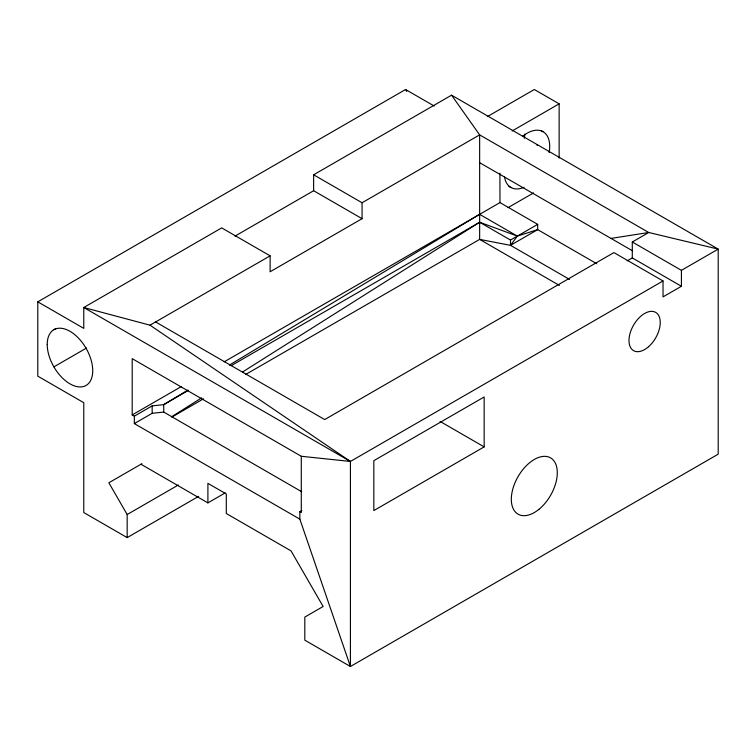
<?xml version="1.0" encoding="UTF-8"?>
<svg xmlns="http://www.w3.org/2000/svg" width="756" height="756" viewBox="0 0 756 756"><rect width="100%" height="100%" fill="white"/><g stroke="black" fill="none" stroke-linecap="round" stroke-linejoin="round"><path stroke-width="1.13" d="M434.19 106.02L405.585 89.501L37.8 301.833L37.8 376.157L83.774 402.702L83.774 512.549L127.169 537.611L198.686 496.323M127.169 537.611L127.169 514.524L108.845 482.782L141.939 463.683M188.263 390.474L163.731 404.64L152.164 405.877L134.341 416.159L132.196 414.931L132.206 358.656L301.285 456.274L350.415 461.453L663.031 280.967L663.031 296.891L681.421 286.278L681.421 270.346L632.29 241.986L632.29 257.909L681.421 286.278M234.974 236.137L313.636 190.72L313.636 174.797L451.559 95.171L718.2 249.111L718.2 454.167L350.415 666.499L299.849 519.145L134.341 423.596L134.341 416.159M134.341 423.596L152.164 413.305L152.164 405.877M301.729 491.74L163.731 412.067L163.731 404.64L187.951 390.049M140.966 464.241L207.9 502.891L207.9 483.349L226.29 493.97L226.29 513.504L291.022 550.878L323.133 606.501L304.81 617.085L304.81 640.162L350.415 666.499L350.415 461.453L150.019 325.184L83.774 307.512L83.774 328.378L37.8 301.833M350.415 461.453L83.774 307.512L221.697 227.887L270.119 255.84L270.119 271.763L362.067 218.682L362.067 202.759L479.644 134.87L648.733 232.498L718.2 249.111L681.421 270.346M299.849 519.145L299.849 511.717L301.824 510.574M301.285 456.274L301.285 512.549L299.849 511.717M559.374 285.418L479.644 239.387L479.644 134.87L451.559 95.171M245.52 374.56L479.644 239.387L510.489 245.331L517.35 236.099L537.686 229.626L596.749 263.731M171.706 416.745L201.597 397.864M242.459 372.056L479.644 222.245L517.35 236.099L479.644 214.335L229.333 365.12M53.893 329.71L55.935 328.529M53.893 366.868L86.581 347.996M487.318 116.632L534.312 89.501L559.138 103.837L559.138 158.099M150.019 325.184L270.119 255.84M512.143 130.968L559.138 103.837M132.196 414.931L181.251 386.609M224.173 361.831L499.971 202.599L537.677 224.362L537.686 229.626L510.489 245.331L510.489 240.058L479.644 222.245L231.204 365.677M508.051 207.645L533.594 192.903M171.905 417.057L203.6 398.762M510.489 240.058L537.677 224.362M127.169 514.524L178.321 485.002M632.29 241.986L648.733 232.498L611.028 238.414M207.9 502.891L225.203 492.893M627.178 260.858L632.29 257.909M484.161 446.881L373.823 510.583L373.823 460.678L484.161 396.976L484.161 446.881L440.039 421.404M537.025 145.284L537.601 144.963M152.164 413.305L163.731 412.067M541.06 130.561L543.044 131.705M479.578 162.644L632.432 250.765M508.873 186.297L510.858 187.45M663.031 280.967L613.9 252.599L324.693 419.571L155.613 321.952M510.489 245.331L569.552 279.427M313.636 174.797L362.067 202.759M313.636 190.72L362.067 218.682M405.585 89.501L406.737 91.495M499.924 173.219L499.971 202.599M522.717 136.203A32.177 18.579 -60 0 1 549.139 152.627M523.984 187.346A32.177 18.579 -60 0 1 504.545 177.084M524.815 134.095A32.177 18.579 -60 0 1 524.314 138.291M538.848 509.412A32.508 18.768 -60 0 0 551.549 458.505A32.508 18.768 -60 0 0 512.521 490.124A32.508 18.768 -60 0 0 538.848 509.412M648.572 346.702A22.104 12.767 -60 0 0 655.735 312.417A22.104 12.767 -60 0 0 629.54 335.456A22.104 12.767 -60 0 0 648.572 346.702M47.222 344.443A32.177 18.579 60 0 0 81.355 386.902A32.177 18.579 60 0 0 81.355 341.391A32.177 18.579 60 0 0 47.222 344.443"/></g></svg>
